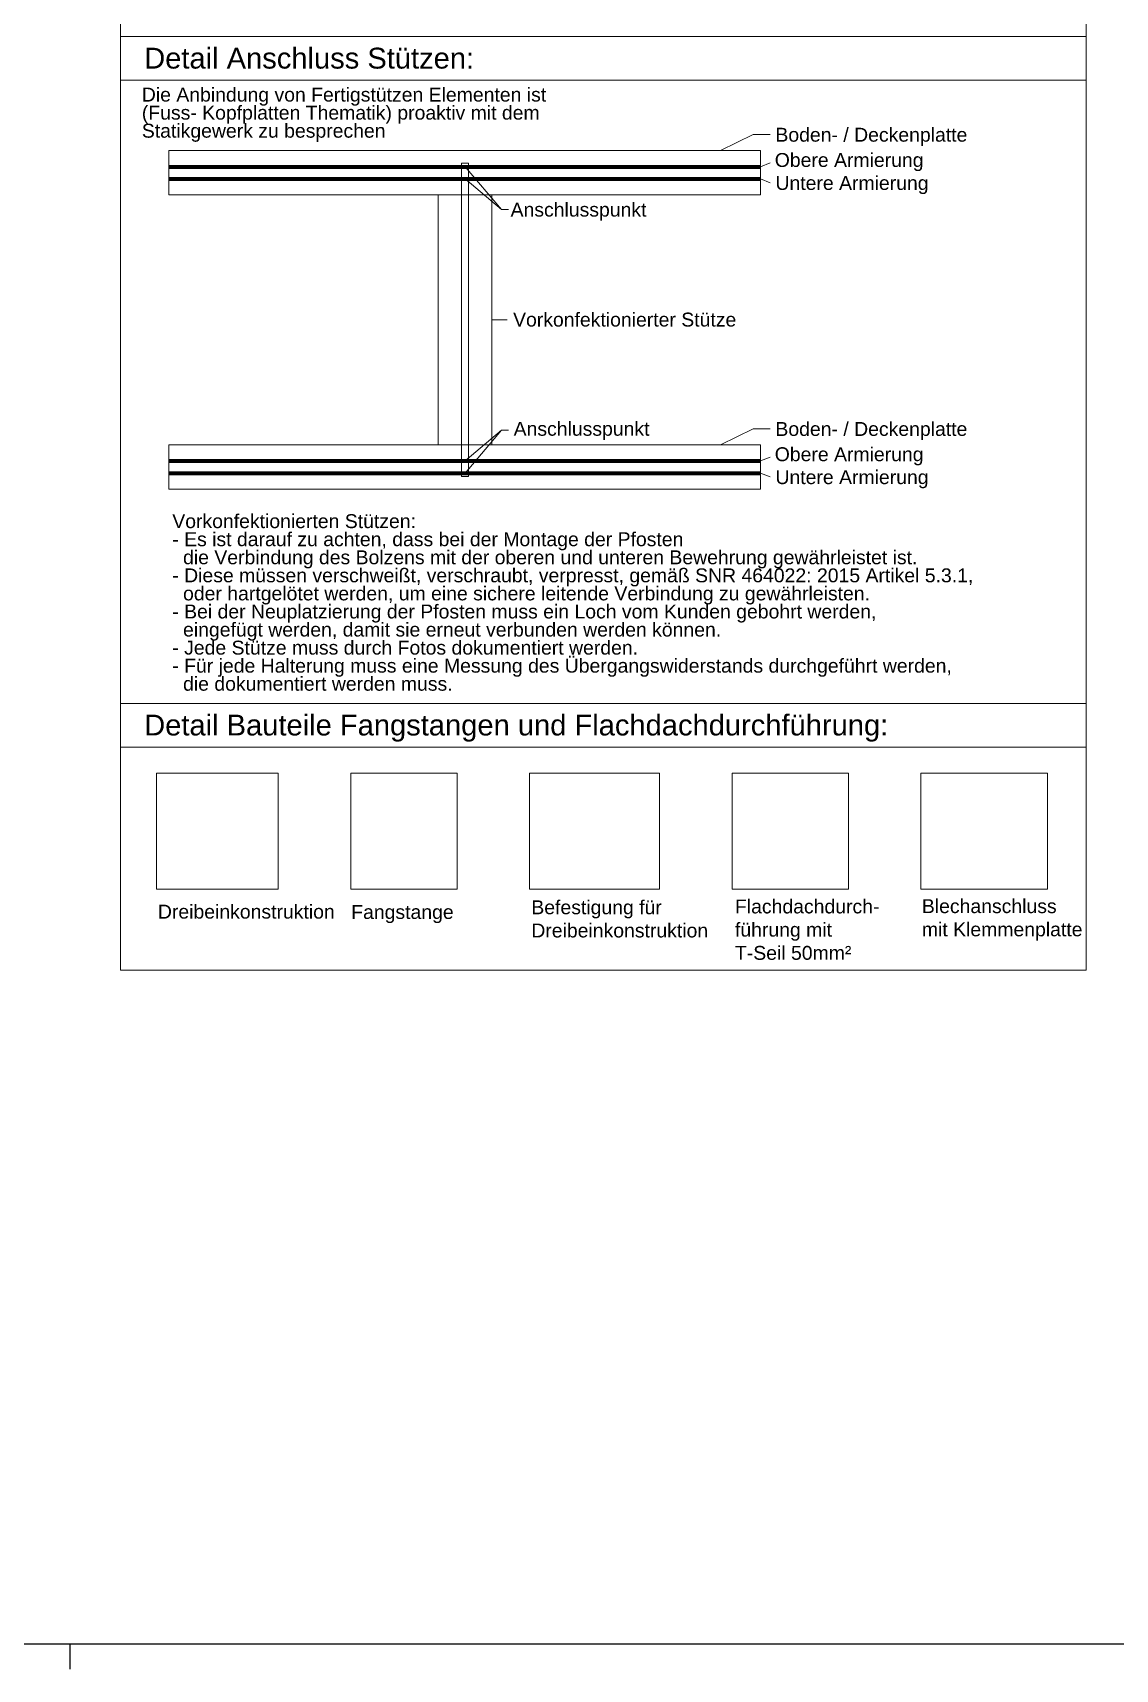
# Model space of a CAD drawing. Extents: x -1132 to 613, y -179 to 712.
# Drawn here: x 185.3 to 398.3, y -179.5 to 142.4 of the extents above; entities that cross this region are included whole.
import ezdxf
from ezdxf.lldxf.tags import DXFTag

# ---------------------------------------------------------------- set-up
doc = ezdxf.new("R2010")
doc.units = 0
doc.layers.get('0').update_dxf_attribs({"lineweight": 13})
for name, color, linetype, lineweight, true_color in [('EL01_WAN_Geometrie', 3, 'Continuous', 13, 0x00ff00), ('EL01_WAN_Geometrie-A0GYANLHE9', 3, 'Continuous', 13, 0x00ff00), ('EL01_WAN_Geometrie-A0PC80ZUF5', 3, 'Continuous', 13, 0x00ff00), ('EL01_WAN_Leitung_Potentiala-A0PC80ZVF5', 1, 'STRICHLINIE', 13, 0xff0000), ('EL01_WAN_Schraffur-A0GYANLGE9', 7, 'Continuous', 13, 0xc0c0c0), ('EL01_WANX_Bitmap', 1, 'Continuous', 13, 0xff0000)]:
    doc.layers.add(name, color=color, linetype=linetype, lineweight=lineweight, true_color=true_color)
doc.layers.add('EL01_WAN_Text', color=7, linetype='Continuous', lineweight=13)
doc.styles.get("Standard").update_dxf_attribs({"font": 'arial.ttf'})
tags = doc.linetypes.add('STRICHLINIE', pattern=[19.05, 12.7, -6.35]).pattern_tags.tags
tags[6:7] = [DXFTag(74, 4), DXFTag(75, 0), DXFTag(340, '0'), DXFTag(46, 0.0), DXFTag(50, 0.0), DXFTag(44, 0.0), DXFTag(45, 0.0)]
tags[4:5] = [DXFTag(74, 4), DXFTag(75, 0), DXFTag(340, '0'), DXFTag(46, 0.0), DXFTag(50, 0.0), DXFTag(44, 0.0), DXFTag(45, 0.0)]
picture_1 = doc.add_image_def('image2.png', size_in_pixel=(157, 171))
picture_2 = doc.add_image_def('image1.png', size_in_pixel=(289, 288))
picture_3 = doc.add_image_def('image3.png', size_in_pixel=(530, 505))
picture_4 = doc.add_image_def('image4.png', size_in_pixel=(362, 331))
picture_5 = doc.add_image_def('image5.png', size_in_pixel=(357, 318))

# ---------------------------------------------------------------- blocks, each defined once
blk = doc.blocks.new('Polygon-A0ULN89VQT', base_point=(202.58, 141.6))
at = {"color": 0, "linetype": 'ByBlock', "lineweight": -2, "ltscale": 0.13}
for p, q in [((202.58, 141.6), (202.58, 194.16)), ((202.58, 194.16), (392.58, 194.16)), ((392.58, 194.16), (392.58, 141.6)), ((392.58, 141.6), (202.58, 141.6))]:
    blk.add_line(p, q, dxfattribs=at)
blk = doc.blocks.new('Polygon-A0ULN8A7QT', base_point=(202.58, 10.46))
at = {"color": 0, "linetype": 'ByBlock', "lineweight": -2, "ltscale": 0.13}
for p, q in [((202.58, 10.46), (202.58, 141.6)), ((202.58, 141.6), (392.58, 141.6)), ((392.58, 141.6), (392.58, 10.46)), ((392.58, 10.46), (202.58, 10.46))]:
    blk.add_line(p, q, dxfattribs=at)
blk = doc.blocks.new('Polygon-A0ULN8ALQT', base_point=(202.58, -41.97))
at = {"color": 0, "linetype": 'ByBlock', "lineweight": -2, "ltscale": 0.13}
for p, q in [((202.58, -41.97), (202.58, 10.46)), ((202.58, 10.46), (392.58, 10.46)), ((392.58, 10.46), (392.58, -41.97)), ((392.58, -41.97), (202.58, -41.97))]:
    blk.add_line(p, q, dxfattribs=at)
blk = doc.blocks.new('Polygon-A0ULN8BTQT', base_point=(265.09, 61.3))
at = {"color": 0, "linetype": 'ByBlock', "lineweight": -2, "ltscale": 0.13}
for p, q in [((265.09, 61.3), (265.09, 110.45)), ((265.09, 110.45), (275.64, 110.45)), ((275.64, 110.45), (275.64, 61.3)), ((275.64, 61.3), (265.09, 61.3))]:
    blk.add_line(p, q, dxfattribs=at)

msp = doc.modelspace()

# ---------------------------------------------------------------- linework, layer by layer
at = {"color": 0, "linetype": 'ByBlock', "lineweight": -2, "ltscale": 0.13}
for p, q in [((-1132.42, -174.47), (607.58, -174.47)), ((192.58, -174.47), (192.58, -179.47))]:
    msp.add_line(p, q, dxfattribs=at)
at = {"layer": 'EL01_WAN_Geometrie', "lineweight": 5, "ltscale": 0.13}
for p, q in [((320.63, 119.16), (327.06, 122.33)), ((327.06, 122.33), (330.39, 122.33)), ((277.51, 107.57), (270.38, 115.99)), ((328.5, 116), (330.39, 116.75)), ((270.38, 113.59), (277.51, 107.57)), ((328.5, 113.61), (330.39, 112.86)), ((277.51, 107.57), (278.89, 107.57)), ((275.64, 85.88), (278.62, 85.88)), ((320.63, 61.3), (327.06, 64.48)), ((327.06, 64.48), (330.39, 64.48)), ((277.51, 64.18), (270.38, 55.77)), ((270.38, 58.17), (277.51, 64.18)), ((277.51, 64.18), (278.89, 64.18)), ((328.5, 58.15), (330.39, 58.89)), ((328.5, 55.75), (330.39, 55.01))]:
    msp.add_line(p, q, dxfattribs=at)
at = {"layer": 'EL01_WAN_Geometrie-A0GYANLHE9', "ltscale": 0.13}
for p, q in [((202.58, 133.03), (392.58, 133.03)), ((202.58, 1.89), (392.58, 1.89))]:
    msp.add_line(p, q, dxfattribs=at)
at = {"layer": 'EL01_WAN_Geometrie-A0PC80ZUF5', "color": 3, "ltscale": 0.13, "true_color": 0x00ff00}
for p, q in [((271.03, 116.67), (269.65, 116.67)), ((269.65, 55.08), (269.65, 116.67)), ((271.03, 55.08), (271.03, 116.67)), ((271.03, 55.08), (269.65, 55.08))]:
    msp.add_line(p, q, dxfattribs=at)
at = {"layer": 'EL01_WAN_Leitung_Potentiala-A0PC80ZVF5', "lineweight": 70, "ltscale": 0.7}
for p, q in [((212.06, 116), (328.5, 116)), ((212.06, 113.61), (328.5, 113.61)), ((212.06, 58.15), (328.5, 58.15)), ((212.06, 55.75), (328.5, 55.75))]:
    msp.add_line(p, q, dxfattribs=at)
at = {"layer": 'EL01_WAN_Schraffur-A0GYANLGE9', "color": 8, "ltscale": 0.13, "true_color": 0x808080, "elevation": 56.88}
for points in [[(270.34, 110.45), (328.5, 110.45), (328.5, 119.16), (212.06, 119.16), (212.06, 110.45), (270.34, 110.45)], [(270.34, 61.3), (328.5, 61.3), (328.5, 52.59), (212.06, 52.59), (212.06, 61.3), (270.34, 61.3)]]:
    msp.add_lwpolyline(points, dxfattribs=at)

# ---------------------------------------------------------------- block references
at = {"layer": 'EL01_WAN_Geometrie', "ltscale": 0.13}
for name, p in [('Polygon-A0ULN89VQT', (202.58, 141.6)), ('Polygon-A0ULN8A7QT', (202.58, 10.46)), ('Polygon-A0ULN8ALQT', (202.58, -41.97))]:
    msp.add_blockref(name, p, dxfattribs=at)
at = {"layer": 'EL01_WAN_Schraffur-A0GYANLGE9', "color": 8, "ltscale": 0.13, "true_color": 0x808080}
msp.add_blockref('Polygon-A0ULN8BTQT', (265.09, 61.3), dxfattribs=at)

# ---------------------------------------------------------------- texts
at = {"layer": 'EL01_WAN_Geometrie-A0GYANLHE9', "ltscale": 0.13, "char_height": 4.0988, "attachment_point": 1, "line_spacing_factor": 1.002}
for s, insert in [('{\\fArial;Detail Anschluss Stützen:}', (207.22, 139.4)), ('{\\fArial;Detail Bauteile Fangstangen und Flachdachdurchführung:}', (207.22, 8.26))]:
    msp.add_mtext(s, dxfattribs=dict(at, insert=insert))
at = {"layer": 'EL01_WAN_Text', "ltscale": 0.13, "char_height": 2.7326, "attachment_point": 1}
for s, insert, line_spacing_factor in [('{\\fArial;Die Anbindung von Fertigstützen Elementen ist\\P(Fuss- Kopfplatten Thematik) proaktiv mit dem\\PStatikgewerk zu besprechen }', (206.76, 131.55), 0.78), ('{\\fArial;Vorkonfektionierten Stützen:\\P- Es ist darauf zu achten, dass bei der Montage der Pfosten\\P  die Verbindung des Bolzens mit der oberen und unteren Bewehrung gewährleistet ist.\\P- Diese müssen verschweißt, verschraubt, verpresst, gemäß SNR 464022: 2015 Artikel 5.3.1, \\P  oder hartgelötet werden, um eine sichere leitende Verbindung zu gewährleisten. \\P- Bei der Neuplatzierung der Pfosten muss ein Loch vom Kunden gebohrt werden, \\P  eingefügt werden, damit sie erneut verbunden werden können.\\P- Jede Stütze muss durch Fotos dokumentiert werden.\\P- Für jede Halterung muss eine Messung des Übergangswiderstands durchgeführt werden, \\P  die dokumentiert werden muss.}', (212.75, 47.67), 0.78), ('{\\fArial;Befestigung für\\PDreibeinkonstruktion}', (283.4, -28.26), 1.002), ('{\\fArial;Flachdachdurch-\\Pführung mit \\PT-Seil 50mm²}', (323.47, -28.1), 1.002), ('{\\fArial;Blechanschluss \\Pmit Klemmenplatte}', (360.25, -28.04), 1.002), ('{\\fArial;Dreibeinkonstruktion}', (209.92, -29.12), 1.002), ('{\\fArial;Fangstange}', (247.96, -29.19), 1.002)]:
    msp.add_mtext(s, dxfattribs=dict(at, insert=insert, line_spacing_factor=line_spacing_factor))
at = {"layer": 'EL01_WAN_Text', "lineweight": 13, "ltscale": 0.13, "char_height": 2.7326, "attachment_point": 1, "line_spacing_factor": 1.002}
for s, insert in [('{\\fArial;Boden- / Deckenplatte}', (331.43, 123.66, 30.06)), ('{\\fArial;Obere Armierung}', (331.3, 118.69, 30.06)), ('{\\fArial;Untere Armierung}', (331.44, 114.17, 30.06)), ('{\\fArial;Anschlusspunkt}', (279.32, 108.93, 30.06)), ('{\\fArial;Vorkonfektionierter Stütze}', (279.81, 87.31, 30.06)), ('{\\fArial;Anschlusspunkt}', (279.92, 65.83, 30.06)), ('{\\fArial;Boden- / Deckenplatte}', (331.43, 65.8, 30.06)), ('{\\fArial;Obere Armierung}', (331.3, 60.83, 30.06)), ('{\\fArial;Untere Armierung}', (331.44, 56.32, 30.06))]:
    msp.add_mtext(s, dxfattribs=dict(at, insert=insert))

# ---------------------------------------------------------------- pictures from other files: only their frames are drawn
at = {"layer": 'EL01_WANX_Bitmap', "ltscale": 0.13}
image = msp.add_image(picture_3, insert=(209.67, -26.07), size_in_units=(23.93, 22.8), dxfattribs=at)
image.dxf.flags = 7
image = msp.add_image(picture_1, insert=(247.86, -26.07), size_in_units=(20.93, 22.8), dxfattribs=at)
image.dxf.flags = 7
image = msp.add_image(picture_5, insert=(283.06, -26.07), size_in_units=(25.59, 22.8), dxfattribs=at)
image.dxf.flags = 7
image = msp.add_image(picture_2, insert=(322.93, -26.07), size_in_units=(22.88, 22.8), dxfattribs=at)
image.dxf.flags = 7
image = msp.add_image(picture_4, insert=(360.07, -26.07), size_in_units=(24.93, 22.8), dxfattribs=at)
image.dxf.flags = 7

doc.saveas('drawing.dxf')
